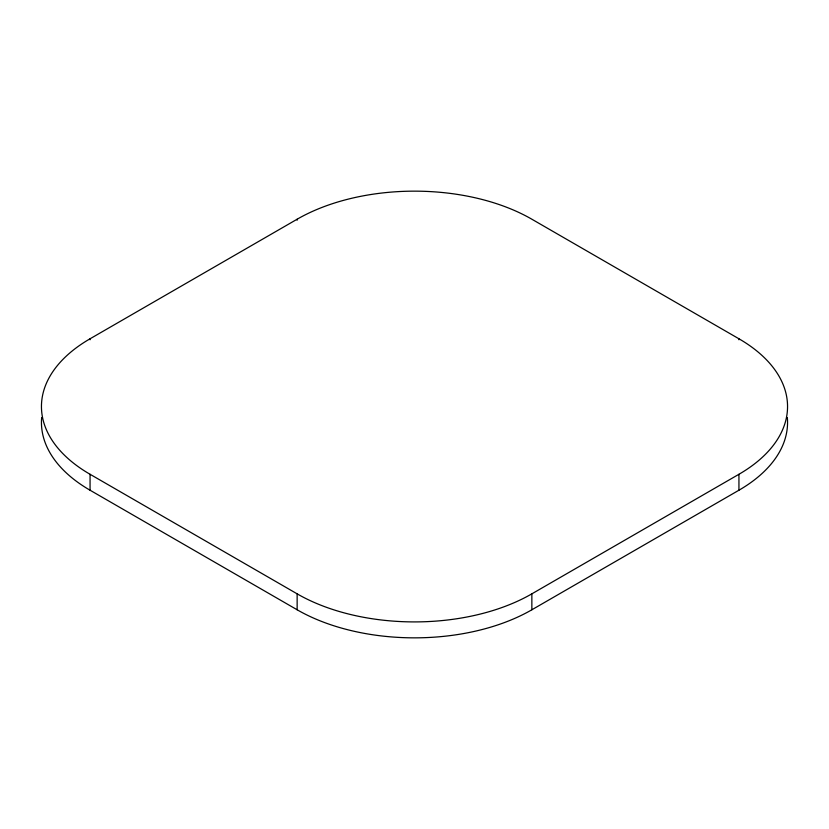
<?xml version="1.0" encoding="UTF-8"?>
<svg xmlns="http://www.w3.org/2000/svg" width="829" height="829" viewBox="0 0 829 829"><rect width="100%" height="100%" fill="white"/><g stroke="black" fill="none" stroke-linecap="round" stroke-linejoin="round"><path stroke-width="1.24" d="M90.06 490.219L90.06 474.281A165.955 95.812 0 0 1 90.06 338.781L297.145 219.219A165.955 95.812 0 0 1 531.855 219.219L738.94 338.781A165.955 95.812 0 0 1 738.94 474.281L738.94 490.219L531.855 609.781A165.955 95.812 0 0 1 297.145 609.781L90.06 490.219A165.955 95.812 0 0 1 41.668 417.515M90.06 474.281L297.145 593.844A165.955 95.812 0 0 0 531.855 593.844L738.94 474.281M738.94 338.781L738.94 339.776M531.855 593.844L531.855 609.781M297.145 219.219L297.145 220.213M297.145 593.844L297.145 609.781M90.06 338.781L90.06 339.776M787.332 417.515A165.955 95.812 0 0 1 738.94 490.219"/></g></svg>
